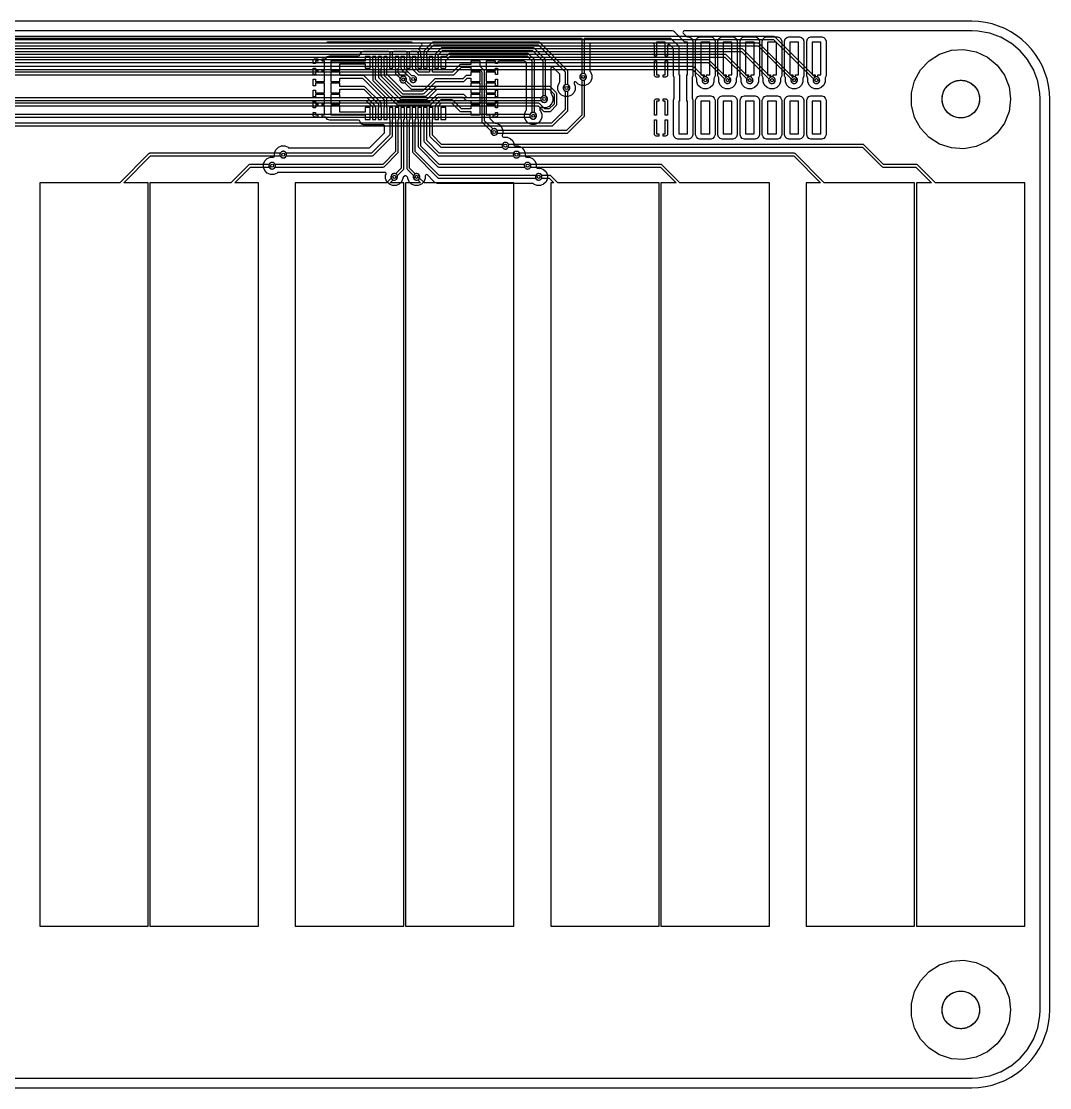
# Model space of a CAD drawing. Header units: millimetres. Extents: x -3 to 466, y -18 to 104.
# Drawn here: x 348.5 to 466.1, y -17.8 to 104.1 of the extents above; entities that cross this region are included whole.
import ezdxf

# ---------------------------------------------------------------- set-up
doc = ezdxf.new("R2010")
doc.units = ezdxf.units.MM

msp = doc.modelspace()

# ---------------------------------------------------------------- linework, layer by layer
at = {"layer": '16_copper'}
for points in [[(6.35, -16.69), (457.2, -16.69, 0.010907), (457.21, -16.69), (457.87, -16.66, 0.032736), (457.89, -16.66), (459.21, -16.42, 0.043665), (459.23, -16.42), (460.48, -15.96, 0.04366), (460.51, -15.95), (461.66, -15.28, 0.04366), (461.68, -15.27), (462.7, -14.41, 0.043662), (462.72, -14.39), (463.58, -13.37, 0.04366), (463.59, -13.35), (464.26, -12.2, 0.04366), (464.27, -12.17), (464.73, -10.92, 0.043665), (464.73, -10.9), (464.97, -9.58, 0.032736), (464.97, -9.56), (465, -8.9, 0.010907), (465, -8.89), (465, 95.25, 0.010907), (465, 95.26), (464.97, 95.92, 0.032736), (464.97, 95.94), (464.73, 97.26, 0.043665), (464.73, 97.28), (464.27, 98.53, 0.04366), (464.26, 98.56), (463.59, 99.71, 0.04366), (463.58, 99.73), (462.72, 100.75, 0.043662), (462.7, 100.77), (461.68, 101.63, 0.04366), (461.66, 101.64), (460.51, 102.31, 0.04366), (460.48, 102.32), (459.23, 102.78, 0.045214), (459.21, 102.78), (457.89, 103.02, 0.032736), (457.87, 103.02), (457.21, 103.05, 0.010907), (457.2, 103.05), (424.31, 103.05, 0.668179), (424.2, 102.79), (424.56, 102.42, 0.198912), (424.67, 102.38), (424.8, 102.38), (425.03, 102.29), (425.2, 102.12), (425.29, 101.89), (425.29, 97.9), (425.21, 97.7, 0.098492), (425.2, 97.64), (425.2, 95.4, 0.098492), (425.21, 95.34), (425.29, 95.14), (425.29, 91.15), (425.2, 90.92), (425.03, 90.75), (424.8, 90.66), (423.56, 90.66), (423.33, 90.75), (423.16, 90.92), (423.07, 91.15), (423.07, 95.14), (423.15, 95.34, 0.098492), (423.16, 95.4), (423.16, 97.64, 0.098492), (423.15, 97.7), (423.07, 97.9), (423.07, 100.98, 0.198912), (423.03, 101.09), (422.65, 101.46, 0.668179), (422.39, 101.35), (422.39, 100.15), (422.14, 100.15), (422.14, 101.77), (421.14, 101.77), (421.14, 100.15), (420.89, 100.15), (420.89, 101.47, 0.414214), (420.73, 101.63), (413.66, 101.63, 0.414214), (413.51, 101.47), (413.51, 98.49, 0.162713), (413.54, 98.4), (413.55, 98.39, 0.084383), (413.59, 98.35), (413.74, 97.99), (413.74, 97.59), (413.59, 97.23), (413.31, 96.95), (412.95, 96.8), (412.55, 96.8), (412.19, 96.95), (411.95, 97.19, 0.82068), (411.71, 97.02), (411.83, 96.72), (411.83, 96.32), (411.68, 95.96), (411.4, 95.68), (411.04, 95.53), (410.65, 95.53), (410.29, 95.68), (410.01, 95.96), (409.86, 96.32), (409.86, 96.72), (410.01, 97.08, 0.27235), (410.08, 97.22), (410.08, 98.05, 0.198912), (410.04, 98.15), (409.33, 98.87, 0.668179), (409.07, 98.76), (409.07, 95.95, 0.162713), (409.1, 95.86), (409.1, 95.85, 0.084383), (409.14, 95.81), (409.29, 95.45), (409.29, 95.05), (409.14, 94.69), (408.86, 94.41), (408.5, 94.26), (408.11, 94.26), (408.01, 94.3, 0.534515), (407.8, 94.16), (407.8, 94.04, 0.162713), (407.83, 93.95), (407.83, 93.95, 0.084383), (407.87, 93.9), (408.02, 93.54), (408.02, 93.15), (407.87, 92.79), (407.59, 92.51), (407.23, 92.36), (406.84, 92.36), (406.48, 92.51), (406.2, 92.79), (406.05, 93.15), (406.05, 93.54), (406.2, 93.9, 0.27235), (406.27, 94.04), (406.27, 99.32, 0.198912), (406.23, 99.42), (406.13, 99.52, 0.198912), (406.02, 99.57), (403.13, 99.57, 0.414214), (402.97, 99.42), (402.97, 99.32), (402.72, 99.32), (402.72, 99.6), (401.67, 99.6), (401.67, 98.52), (402.72, 98.52), (402.72, 98.8), (402.97, 98.8), (402.97, 98.49, 0.039275), (402.97, 98.46), (402.97, 98.46, 0.14864), (402.97, 98.36), (402.97, 98.05), (402.72, 98.05), (402.72, 98.33), (401.67, 98.33), (401.67, 97.25), (402.72, 97.25), (402.72, 97.53), (402.97, 97.53), (402.97, 97.22, 0.039275), (402.97, 97.19), (402.97, 97.19, 0.14864), (402.97, 97.09), (402.97, 96.78), (402.72, 96.78), (402.72, 97.06), (401.67, 97.06), (401.67, 95.98), (402.72, 95.98), (402.72, 96.26), (402.97, 96.26), (402.97, 95.95, 0.039275), (402.97, 95.92), (402.97, 95.92, 0.14864), (402.97, 95.82), (402.97, 95.51), (402.72, 95.51), (402.72, 95.79), (401.67, 95.79), (401.67, 94.71), (402.72, 94.71), (402.72, 94.99), (402.97, 94.99), (402.97, 94.68, 0.039275), (402.97, 94.65), (402.97, 94.65, 0.14864), (402.97, 94.55), (402.97, 94.24), (402.72, 94.24), (402.72, 94.52), (401.67, 94.52), (401.67, 93.44), (402.08, 93.44), (402.08, 93.09, 0.198912), (402.13, 92.98), (402.59, 92.52, 0.198912), (402.69, 92.48), (402.79, 92.48), (403.15, 92.33), (403.43, 92.05), (403.58, 91.68), (403.58, 91.29), (403.5, 91.11, 0.534512), (403.65, 90.9), (404.06, 90.9), (404.42, 90.75), (404.7, 90.48), (404.85, 90.11, 0.550757), (405, 89.89), (405.33, 89.89), (405.69, 89.74), (405.97, 89.46), (406.12, 89.1), (406.12, 88.77, 0.414214), (406.27, 88.62), (406.6, 88.62), (406.96, 88.47), (407.24, 88.19), (407.39, 87.83), (407.39, 87.5, 0.414214), (407.54, 87.35), (407.87, 87.35), (408.23, 87.2), (408.51, 86.92), (408.66, 86.56), (408.66, 86.16), (408.51, 85.8), (408.23, 85.52), (407.87, 85.37), (407.47, 85.37), (407.11, 85.52, 0.27235), (406.97, 85.6), (396.09, 85.6), (395.81, 85.71), (395.57, 85.95), (394.95, 86.57, 0.668179), (394.69, 86.47), (394.69, 86.16), (394.54, 85.8), (394.26, 85.52), (393.9, 85.37), (393.5, 85.37), (393.14, 85.52), (392.86, 85.8), (392.71, 86.16, 0.272351), (392.67, 86.31), (392.54, 86.44, 0.414218), (392.32, 86.44), (392.19, 86.31, 0.16274), (392.15, 86.23), (392.15, 86.22, 0.08439), (392.15, 86.16), (392, 85.8), (391.72, 85.52), (391.36, 85.37), (390.96, 85.37), (390.6, 85.52), (390.32, 85.8), (390.17, 86.16), (390.17, 86.56), (390.21, 86.66, 0.557998), (390.06, 86.87), (377.89, 86.87, 0.16272), (377.8, 86.84), (377.79, 86.83, 0.084373), (377.75, 86.79), (377.39, 86.64), (376.99, 86.64), (376.63, 86.79), (376.35, 87.07), (376.2, 87.43), (376.2, 87.83), (376.35, 88.19), (376.63, 88.47), (376.99, 88.62), (377.32, 88.62, 0.414214), (377.47, 88.77), (377.47, 89.1), (377.62, 89.46), (377.9, 89.74), (378.26, 89.89), (378.66, 89.89), (379.02, 89.74, 0.27235), (379.16, 89.66), (388.24, 89.66, 0.198912), (388.35, 89.71), (390, 91.36, 0.198912), (390.04, 91.46), (390.04, 92.16, 0.414214), (389.89, 92.31), (387.68, 92.31), (387.46, 92.4), (387.29, 92.57), (387.22, 92.74, 0.303346), (387.08, 92.83), (385.1, 92.83, 0.041657), (385.07, 92.83), (383.77, 92.83), (383.54, 92.92), (383.37, 93.1, 0.296243), (383.23, 93.19), (382.93, 93.19), (382.93, 93.44), (383.19, 93.44), (383.19, 94.52), (382.93, 94.52), (382.93, 94.71), (383.19, 94.71), (383.19, 95.79), (382.14, 95.79), (382.14, 95.51), (381.89, 95.51), (381.89, 95.82, 0.039275), (381.89, 95.85), (381.89, 95.85, 0.14864), (381.89, 95.95), (381.89, 96.26), (382.14, 96.26), (382.14, 95.98), (383.19, 95.98), (383.19, 97.06), (382.14, 97.06), (382.14, 96.78), (381.89, 96.78), (381.89, 97.09, 0.039275), (381.89, 97.12), (381.89, 97.12, 0.14864), (381.89, 97.22), (381.89, 97.53), (382.14, 97.53), (382.14, 97.25), (383.19, 97.25), (383.19, 98.33), (382.93, 98.33), (382.93, 98.52), (383.19, 98.52), (383.19, 99.6), (382.93, 99.6), (382.93, 99.85), (383.23, 99.85), (383.24, 99.85, 0.258293), (383.37, 99.94), (383.54, 100.12), (383.77, 100.21), (385.07, 100.21, 0.044824), (385.1, 100.21), (387.08, 100.21, 0.303346), (387.22, 100.3), (387.29, 100.47), (387.46, 100.64), (387.68, 100.73), (390.48, 100.73), (390.65, 100.66), (390.65, 100.12), (390.61, 100.12), (390.61, 98.77), (391, 98.77), (391, 100.12), (390.96, 100.12), (390.96, 100.66), (391.13, 100.73), (392.43, 100.73), (392.6, 100.66), (392.6, 100.12), (392.56, 100.12), (392.56, 98.77), (392.96, 98.77), (392.96, 100.12), (392.91, 100.12), (392.91, 100.66), (393.08, 100.73), (393.72, 100.73), (393.9, 100.55), (393.9, 100.12), (393.86, 100.12), (393.86, 98.77), (394.25, 98.77), (394.25, 100.12), (394.21, 100.12), (394.21, 100.61, 0.198912), (394.16, 100.72), (393.97, 100.91), (394.06, 101.13), (394.29, 101.37, 0.668179), (394.18, 101.63), (393.26, 101.63), (393.17, 101.71, 0.198912), (393.06, 101.75), (383.54, 101.75, 0.198912), (383.43, 101.71), (383.35, 101.63), (311.43, 101.63, 0.414214)], [(310.67, 102.23), (412.6, 102.23), (412.6, 98.14, 0.957229), (412.87, 97.43), (412.92, 97.45, 0.637026), (412.9, 98.14), (412.9, 102.23), (422.74, 102.23), (423.68, 101.3), (423.68, 98.02), (423.77, 98.02), (423.77, 95.02), (423.68, 95.02), (423.68, 91.27), (424.68, 91.27), (424.68, 95.02), (424.59, 95.02), (424.59, 98.02), (424.68, 98.02), (424.68, 101.77), (424.36, 101.77), (423.2, 102.93, 0.198912), (422.91, 103.05), (293.37, 103.05, 0.198912)]]:
    msp.add_lwpolyline(points, format="xyb", dxfattribs=at)
for points in [[(410.92, 96.15, 0.733182), (411, 96.87), (411, 98.43, 0.198912), (410.95, 98.53), (407.78, 101.71, 0.198912), (407.67, 101.75), (395.61, 101.75, 0.198912), (395.5, 101.71), (394.6, 100.81, 0.198912), (394.55, 100.7), (394.55, 100.12), (394.5, 100.12), (394.5, 98.77), (394.91, 98.77), (394.91, 100.12), (394.86, 100.12), (394.86, 100.64), (395.67, 101.45), (407.61, 101.45), (410.69, 98.36), (410.69, 96.87), (410.68, 96.86), (410.63, 96.84), (410.6, 96.8), (410.56, 96.77), (410.53, 96.73), (410.51, 96.69), (410.49, 96.64), (410.47, 96.59), (410.47, 96.54), (410.47, 96.5), (410.47, 96.45), (410.49, 96.4), (410.51, 96.35), (410.53, 96.31), (410.56, 96.27), (410.6, 96.24), (410.63, 96.2), (410.68, 96.18), (410.72, 96.16), (410.77, 96.15), (410.82, 96.14), (410.87, 96.14)], [(426.52, 96.42), (426.16, 96.57), (425.88, 96.85), (425.73, 97.21), (425.73, 97.58, 0.143596), (425.71, 97.67), (425.61, 97.9), (425.61, 101.89), (425.7, 102.12), (425.87, 102.29), (426.1, 102.38), (427.34, 102.38), (427.57, 102.29), (427.74, 102.12), (427.83, 101.89), (427.83, 97.9), (427.73, 97.67, 0.149023), (427.71, 97.58), (427.71, 97.21), (427.56, 96.85), (427.28, 96.57), (426.92, 96.42)], [(426.79, 97.04, 0.733182), (426.87, 97.76), (426.87, 98.02), (427.22, 98.02), (427.22, 101.77), (426.22, 101.77), (426.22, 98.02), (426.57, 98.02), (426.57, 97.76), (426.55, 97.75), (426.51, 97.72), (426.47, 97.69), (426.44, 97.66), (426.4, 97.62), (426.38, 97.58), (426.36, 97.53), (426.35, 97.48), (426.34, 97.43), (426.34, 97.38), (426.35, 97.34), (426.36, 97.29), (426.38, 97.24), (426.4, 97.2), (426.44, 97.16), (426.47, 97.12), (426.51, 97.09), (426.55, 97.07), (426.6, 97.05), (426.65, 97.04), (426.7, 97.03), (426.74, 97.03)], [(429.06, 96.42), (428.7, 96.57), (428.42, 96.85), (428.27, 97.21), (428.27, 97.58, 0.143596), (428.25, 97.67), (428.15, 97.9), (428.15, 101.89), (428.24, 102.12), (428.41, 102.29), (428.64, 102.38), (429.88, 102.38), (430.11, 102.29), (430.28, 102.12), (430.37, 101.89), (430.37, 97.9), (430.27, 97.67, 0.149023), (430.25, 97.58), (430.25, 97.21), (430.1, 96.85), (429.82, 96.57), (429.46, 96.42)], [(429.33, 97.04, 0.733182), (429.41, 97.76), (429.41, 98.02), (429.76, 98.02), (429.76, 101.77), (428.76, 101.77), (428.76, 98.02), (429.11, 98.02), (429.11, 97.76), (429.09, 97.75), (429.05, 97.72), (429.01, 97.69), (428.98, 97.66), (428.94, 97.62), (428.92, 97.58), (428.9, 97.53), (428.89, 97.48), (428.88, 97.43), (428.88, 97.38), (428.89, 97.34), (428.9, 97.29), (428.92, 97.24), (428.94, 97.2), (428.98, 97.16), (429.01, 97.12), (429.05, 97.09), (429.09, 97.07), (429.14, 97.05), (429.19, 97.04), (429.24, 97.03), (429.28, 97.03)], [(431.6, 96.42), (431.24, 96.57), (430.96, 96.85), (430.81, 97.21), (430.81, 97.58, 0.143578), (430.79, 97.67), (430.69, 97.9), (430.69, 101.89), (430.78, 102.12), (430.95, 102.29), (431.18, 102.38), (432.42, 102.38), (432.65, 102.29), (432.82, 102.12), (432.91, 101.89), (432.91, 97.9), (432.81, 97.67, 0.149004), (432.79, 97.58), (432.79, 97.21), (432.64, 96.85), (432.36, 96.57), (432, 96.42)], [(431.87, 97.04, 0.733182), (431.95, 97.76), (431.95, 98.02), (432.3, 98.02), (432.3, 101.77), (431.3, 101.77), (431.3, 98.02), (431.65, 98.02), (431.65, 97.76), (431.63, 97.75), (431.59, 97.72), (431.55, 97.69), (431.52, 97.66), (431.48, 97.62), (431.46, 97.58), (431.44, 97.53), (431.43, 97.48), (431.42, 97.43), (431.42, 97.38), (431.43, 97.34), (431.44, 97.29), (431.46, 97.24), (431.48, 97.2), (431.52, 97.16), (431.55, 97.12), (431.59, 97.09), (431.63, 97.07), (431.68, 97.05), (431.73, 97.04), (431.78, 97.03), (431.82, 97.03)], [(434.14, 96.42), (433.78, 96.57), (433.5, 96.85), (433.35, 97.21), (433.35, 97.58, 0.143578), (433.33, 97.67), (433.23, 97.9), (433.23, 101.89), (433.32, 102.12), (433.49, 102.29), (433.72, 102.38), (434.96, 102.38), (435.19, 102.29), (435.36, 102.12), (435.45, 101.89), (435.45, 97.9), (435.35, 97.67, 0.149004), (435.33, 97.58), (435.33, 97.21), (435.18, 96.85), (434.9, 96.57), (434.54, 96.42)], [(434.41, 97.04, 0.733182), (434.49, 97.76), (434.49, 98.02), (434.84, 98.02), (434.84, 101.77), (433.84, 101.77), (433.84, 98.02), (434.19, 98.02), (434.19, 97.76), (434.17, 97.75), (434.13, 97.72), (434.09, 97.69), (434.06, 97.66), (434.02, 97.62), (434, 97.58), (433.98, 97.53), (433.97, 97.48), (433.96, 97.43), (433.96, 97.38), (433.97, 97.34), (433.98, 97.29), (434, 97.24), (434.02, 97.2), (434.06, 97.16), (434.09, 97.12), (434.13, 97.09), (434.17, 97.07), (434.22, 97.05), (434.27, 97.04), (434.32, 97.03), (434.36, 97.03)], [(436.68, 96.42), (436.32, 96.57), (436.04, 96.85), (435.89, 97.21), (435.89, 97.58, 0.143578), (435.87, 97.67), (435.77, 97.9), (435.77, 101.89), (435.86, 102.12), (436.03, 102.29), (436.26, 102.38), (437.5, 102.38), (437.73, 102.29), (437.9, 102.12), (437.99, 101.89), (437.99, 97.9), (437.89, 97.67, 0.149004), (437.87, 97.58), (437.87, 97.21), (437.72, 96.85), (437.44, 96.57), (437.08, 96.42)], [(436.95, 97.04, 0.733182), (437.03, 97.76), (437.03, 98.02), (437.38, 98.02), (437.38, 101.77), (436.38, 101.77), (436.38, 98.02), (436.73, 98.02), (436.73, 97.76), (436.71, 97.75), (436.67, 97.72), (436.63, 97.69), (436.6, 97.66), (436.56, 97.62), (436.54, 97.58), (436.52, 97.53), (436.51, 97.48), (436.5, 97.43), (436.5, 97.38), (436.51, 97.34), (436.52, 97.29), (436.54, 97.24), (436.56, 97.2), (436.6, 97.16), (436.63, 97.12), (436.67, 97.09), (436.71, 97.07), (436.76, 97.05), (436.81, 97.04), (436.86, 97.03), (436.9, 97.03)], [(439.22, 96.42), (438.86, 96.57), (438.58, 96.85), (438.43, 97.21), (438.43, 97.58, 0.143578), (438.41, 97.67), (438.31, 97.9), (438.31, 101.89), (438.4, 102.12), (438.57, 102.29), (438.8, 102.38), (440.04, 102.38), (440.27, 102.29), (440.44, 102.12), (440.53, 101.89), (440.53, 97.9), (440.43, 97.67, 0.149004), (440.41, 97.58), (440.41, 97.21), (440.26, 96.85), (439.98, 96.57), (439.62, 96.42)], [(439.49, 97.04, 0.733182), (439.57, 97.76), (439.57, 98.02), (439.92, 98.02), (439.92, 101.77), (438.92, 101.77), (438.92, 98.02), (439.27, 98.02), (439.27, 97.76), (439.25, 97.75), (439.21, 97.72), (439.17, 97.69), (439.14, 97.66), (439.1, 97.62), (439.08, 97.58), (439.06, 97.53), (439.05, 97.48), (439.04, 97.43), (439.04, 97.38), (439.05, 97.34), (439.06, 97.29), (439.08, 97.24), (439.1, 97.2), (439.14, 97.16), (439.17, 97.12), (439.21, 97.09), (439.25, 97.07), (439.3, 97.05), (439.35, 97.04), (439.4, 97.03), (439.44, 97.03)], [(395.23, 94.59, 0.189183), (395.33, 94.63), (396.18, 95.48), (398.98, 95.48), (399.32, 95.14, 0.198912), (399.43, 95.1), (399.92, 95.1), (399.92, 94.71), (400.97, 94.71), (400.97, 95.79), (399.92, 95.79), (399.92, 95.4), (399.49, 95.4), (399.16, 95.74, 0.198912), (399.05, 95.78), (396.11, 95.78, 0.198912), (396.01, 95.74), (395.16, 94.89), (391.6, 94.89), (389.01, 97.49), (389.01, 98.77), (389.06, 98.77), (389.06, 100.12), (388.66, 100.12), (388.66, 98.77), (388.7, 98.77), (388.7, 97.43, 0.198912), (388.75, 97.32), (391.43, 94.63, 0.198912), (391.54, 94.59), (395.22, 94.59)], [(394.85, 95.23, 0.189183), (394.95, 95.27), (396.05, 96.37), (399.92, 96.37), (399.92, 95.98), (400.97, 95.98), (400.97, 97.06), (399.92, 97.06), (399.92, 96.67), (395.99, 96.67, 0.198912), (395.88, 96.63), (394.78, 95.53), (391.99, 95.53), (389.66, 97.86), (389.66, 98.77), (389.71, 98.77), (389.71, 100.12), (389.31, 100.12), (389.31, 98.77), (389.35, 98.77), (389.35, 97.79, 0.198912), (389.4, 97.69), (391.81, 95.27, 0.198912), (391.92, 95.22), (394.84, 95.22)], [(394.47, 95.86, 0.189183), (394.57, 95.9), (395.92, 97.26), (399.05, 97.26, 0.198912), (399.16, 97.3), (399.49, 97.64), (399.92, 97.64), (399.92, 97.25), (400.97, 97.25), (400.97, 98.33), (399.92, 98.33), (399.92, 97.94), (399.43, 97.94, 0.198912), (399.32, 97.9), (398.98, 97.56), (395.86, 97.56, 0.198912), (395.75, 97.52), (394.4, 96.16), (392.23, 96.16), (390.31, 98.09), (390.31, 98.77), (390.36, 98.77), (390.36, 100.12), (389.96, 100.12), (389.96, 98.77), (390, 98.77), (390, 98.03, 0.198912), (390.05, 97.92), (392.06, 95.9, 0.198912), (392.17, 95.86), (394.46, 95.86)], [(392.25, 97.12, 1), (392.1, 97.86), (392.05, 97.85), (392.04, 97.84), (391.61, 98.27), (391.61, 98.77), (391.66, 98.77), (391.66, 100.12), (391.25, 100.12), (391.25, 98.77), (391.3, 98.77), (391.3, 98.21, 0.198912), (391.35, 98.1), (391.82, 97.63), (391.82, 97.61), (391.8, 97.56), (391.8, 97.51), (391.8, 97.46), (391.8, 97.41), (391.82, 97.37), (391.84, 97.32), (391.86, 97.28), (391.89, 97.24), (391.93, 97.2), (391.97, 97.17), (392.01, 97.15), (392.05, 97.13), (392.1, 97.12), (392.15, 97.11), (392.2, 97.11)], [(393.39, 97.16, 1), (393.25, 97.91), (393.2, 97.89), (393.18, 97.89), (392.3, 98.77), (392.31, 98.77), (392.31, 100.12), (391.91, 100.12), (391.91, 98.77), (391.95, 98.77, 0.233059), (392, 98.64), (392.97, 97.67), (392.96, 97.66), (392.95, 97.61), (392.94, 97.56), (392.94, 97.51), (392.95, 97.46), (392.96, 97.41), (392.98, 97.37), (393, 97.33), (393.03, 97.29), (393.07, 97.25), (393.11, 97.22), (393.15, 97.2), (393.2, 97.18), (393.25, 97.16), (393.29, 97.16), (393.34, 97.16)], [(397.9, 98.02, 0.189183), (398, 98.06), (398.84, 98.91), (399.92, 98.91), (399.92, 98.52), (400.97, 98.52), (400.97, 98.56), (401.17, 98.36), (401.17, 92.71, 0.198912), (401.21, 92.6), (402.23, 91.59, 0.971887), (402.95, 91.37), (402.96, 91.41, 0.62503), (402.42, 91.83), (401.47, 92.77), (401.47, 98.43, 0.198912), (401.43, 98.53), (400.97, 98.99), (400.97, 99.6), (399.92, 99.6), (399.92, 99.21), (398.78, 99.21, 0.198912), (398.67, 99.17), (397.83, 98.32), (395.51, 98.32), (395.51, 98.77), (395.56, 98.77), (395.56, 100.12), (395.16, 100.12), (395.16, 98.77), (395.2, 98.77), (395.2, 98.32), (394.02, 98.32), (393.57, 98.77), (393.61, 98.77), (393.61, 100.12), (393.21, 100.12), (393.21, 98.77), (393.25, 98.77, 0.282801), (393.3, 98.61), (393.85, 98.06, 0.198912), (393.95, 98.02), (397.89, 98.02)], [(408.38, 94.88, 0.733182), (408.46, 95.6), (408.46, 99.7, 0.198912), (408.41, 99.8), (407.14, 101.07, 0.198912), (407.04, 101.12), (396.62, 101.12, 0.198912), (396.51, 101.07), (395.9, 100.46, 0.198912), (395.85, 100.35), (395.85, 100.12), (395.81, 100.12), (395.81, 98.77), (396.21, 98.77), (396.21, 100.12), (396.16, 100.12), (396.16, 100.29), (396.68, 100.81), (406.97, 100.81), (408.15, 99.63), (408.15, 95.6), (408.14, 95.59), (408.09, 95.57), (408.06, 95.53), (408.02, 95.5), (407.99, 95.46), (407.97, 95.42), (407.95, 95.37), (407.93, 95.32), (407.93, 95.27), (407.93, 95.23), (407.93, 95.18), (407.95, 95.13), (407.97, 95.08), (407.99, 95.04), (408.02, 95), (408.06, 94.97), (408.09, 94.93), (408.14, 94.91), (408.18, 94.89), (408.23, 94.88), (408.28, 94.87), (408.33, 94.87)], [(407.11, 92.97, 0.733182), (407.19, 93.69), (407.19, 99.7, 0.198912), (407.14, 99.8), (406.51, 100.44, 0.198912), (406.4, 100.48), (397.51, 100.48, 0.198912), (397.4, 100.44), (397.06, 100.09), (397.06, 100.12), (396.46, 100.12), (396.46, 98.77), (397.06, 98.77), (397.06, 99.66), (397.57, 100.18), (406.34, 100.18), (406.88, 99.63), (406.88, 93.69), (406.87, 93.68), (406.82, 93.66), (406.79, 93.63), (406.75, 93.59), (406.72, 93.56), (406.7, 93.51), (406.68, 93.47), (406.66, 93.42), (406.66, 93.37), (406.66, 93.32), (406.66, 93.27), (406.68, 93.22), (406.7, 93.18), (406.72, 93.13), (406.75, 93.1), (406.79, 93.06), (406.82, 93.03), (406.87, 93.01), (406.91, 92.99), (406.96, 92.97), (407.01, 92.97), (407.06, 92.97)], [(381.89, 98.05), (381.89, 98.36, 0.039249), (381.89, 98.39), (381.89, 98.39, 0.14864), (381.89, 98.49), (381.89, 98.8), (382.14, 98.8), (382.14, 98.52), (382.4, 98.52), (382.4, 98.33), (382.14, 98.33), (382.14, 98.05)], [(390.36, 94.27), (390.31, 94.27), (390.31, 95.24, 0.198912), (390.26, 95.35), (387.71, 97.9, 0.198912), (387.6, 97.94), (384.94, 97.94), (384.94, 98.33), (383.89, 98.33), (383.89, 97.25), (384.94, 97.25), (384.94, 97.64), (387.54, 97.64), (390, 95.18), (390, 94.27), (389.96, 94.27), (389.96, 92.92), (390.36, 92.92)], [(389.71, 94.27), (389.66, 94.27), (389.66, 94.75, 0.198912), (389.61, 94.85), (387.84, 96.63, 0.198912), (387.73, 96.67), (384.94, 96.67), (384.94, 97.06), (383.89, 97.06), (383.89, 95.98), (384.94, 95.98), (384.94, 96.37), (387.67, 96.37), (389.35, 94.68), (389.35, 94.27), (389.31, 94.27), (389.31, 92.92), (389.71, 92.92)], [(389.06, 94.27), (389.01, 94.27), (389.01, 94.38, 0.198912), (388.96, 94.49), (388.09, 95.36, 0.198912), (387.99, 95.4), (384.94, 95.4), (384.94, 95.79), (383.89, 95.79), (383.89, 94.71), (384.94, 94.71), (384.94, 95.1), (387.92, 95.1), (388.7, 94.32), (388.7, 94.27), (388.66, 94.27), (388.66, 92.92), (389.06, 92.92)], [(396.21, 94.27), (396.16, 94.27), (396.16, 94.44), (396.56, 94.84), (397.7, 94.84), (398.67, 93.87, 0.198912), (398.78, 93.83), (399.92, 93.83), (399.92, 93.44), (400.97, 93.44), (400.97, 94.52), (399.92, 94.52), (399.92, 94.13), (398.84, 94.13), (397.87, 95.1, 0.198912), (397.76, 95.15), (396.49, 95.15, 0.198912), (396.39, 95.1), (395.9, 94.61, 0.198912), (395.85, 94.51), (395.85, 94.27), (395.81, 94.27), (395.81, 92.92), (396.21, 92.92)], [(377.26, 87.26, 0.244665), (377.54, 87.48), (389.89, 87.48, 0.198912), (390, 87.52), (391.56, 89.09, 0.198912), (391.61, 89.2), (391.61, 92.92), (391.66, 92.92), (391.66, 94.27), (391.25, 94.27), (391.25, 92.92), (391.3, 92.92), (391.3, 89.26), (389.83, 87.78), (377.54, 87.78), (377.53, 87.8), (377.51, 87.84), (377.47, 87.88), (377.44, 87.91), (377.4, 87.95), (377.36, 87.97), (377.31, 87.99), (377.26, 88), (377.21, 88.01), (377.17, 88.01), (377.12, 88), (377.07, 87.99), (377.02, 87.97), (376.98, 87.95), (376.94, 87.91), (376.91, 87.88), (376.87, 87.84), (376.85, 87.8), (376.83, 87.75), (376.82, 87.7), (376.81, 87.65), (376.81, 87.61), (376.82, 87.56), (376.83, 87.51), (376.85, 87.46), (376.87, 87.42), (376.91, 87.38), (376.94, 87.35), (376.98, 87.31), (377.02, 87.29), (377.07, 87.27), (377.12, 87.26), (377.17, 87.25), (377.21, 87.25)], [(378.53, 88.53, 0.244665), (378.81, 88.75), (388.62, 88.75, 0.198912), (388.73, 88.79), (390.91, 90.98, 0.198912), (390.96, 91.09), (390.96, 92.92), (391, 92.92), (391, 94.27), (390.61, 94.27), (390.61, 92.92), (390.65, 92.92), (390.65, 91.15), (388.56, 89.05), (378.81, 89.05), (378.8, 89.07), (378.78, 89.11), (378.74, 89.15), (378.71, 89.18), (378.67, 89.22), (378.63, 89.24), (378.58, 89.26), (378.53, 89.27), (378.48, 89.28), (378.44, 89.28), (378.39, 89.27), (378.34, 89.26), (378.29, 89.24), (378.25, 89.22), (378.21, 89.18), (378.18, 89.15), (378.14, 89.11), (378.12, 89.07), (378.1, 89.02), (378.09, 88.97), (378.08, 88.92), (378.08, 88.88), (378.09, 88.83), (378.1, 88.78), (378.12, 88.73), (378.14, 88.69), (378.18, 88.65), (378.21, 88.62), (378.25, 88.58), (378.29, 88.56), (378.34, 88.54), (378.39, 88.53), (378.44, 88.52), (378.48, 88.52)], [(381.89, 94.24), (381.89, 94.55, 0.039275), (381.89, 94.58), (381.89, 94.58, 0.14864), (381.89, 94.68), (381.89, 94.99), (382.14, 94.99), (382.14, 94.71), (382.4, 94.71), (382.4, 94.52), (382.14, 94.52), (382.14, 94.24)], [(391.23, 85.99, 0.46627), (391.51, 86.5), (392.21, 87.2, 0.198912), (392.26, 87.31), (392.26, 92.92), (392.31, 92.92), (392.31, 94.27), (391.91, 94.27), (391.91, 92.92), (391.95, 92.92), (391.95, 87.37), (391.3, 86.71), (391.28, 86.72), (391.23, 86.73), (391.18, 86.74), (391.14, 86.74), (391.09, 86.73), (391.04, 86.72), (390.99, 86.7), (390.95, 86.68), (390.91, 86.64), (390.88, 86.61), (390.84, 86.57), (390.82, 86.53), (390.8, 86.48), (390.79, 86.43), (390.78, 86.38), (390.78, 86.34), (390.79, 86.29), (390.8, 86.24), (390.82, 86.19), (390.84, 86.15), (390.88, 86.11), (390.91, 86.08), (390.95, 86.04), (390.99, 86.02), (391.04, 86), (391.09, 85.99), (391.14, 85.98), (391.18, 85.98)], [(393.77, 85.99, 1), (393.63, 86.73), (393.58, 86.72), (393.56, 86.71), (392.91, 87.37), (392.91, 92.92), (392.96, 92.92), (392.96, 94.27), (392.56, 94.27), (392.56, 92.92), (392.6, 92.92), (392.6, 87.31, 0.198912), (392.65, 87.2), (393.35, 86.5), (393.34, 86.48), (393.33, 86.43), (393.32, 86.38), (393.32, 86.34), (393.33, 86.29), (393.34, 86.24), (393.36, 86.19), (393.38, 86.15), (393.42, 86.11), (393.45, 86.08), (393.49, 86.04), (393.53, 86.02), (393.58, 86), (393.63, 85.99), (393.68, 85.98), (393.72, 85.98)], [(407.74, 85.99, 1), (407.6, 86.73), (407.55, 86.72, 0.210244), (407.32, 86.51), (396.3, 86.51), (393.56, 89.26), (393.56, 92.92), (393.61, 92.92), (393.61, 94.27), (393.21, 94.27), (393.21, 92.92), (393.25, 92.92), (393.25, 89.2, 0.198912), (393.3, 89.09), (396.13, 86.25, 0.198912), (396.24, 86.21), (407.32, 86.21), (407.33, 86.19), (407.35, 86.15), (407.39, 86.11), (407.42, 86.08), (407.46, 86.04), (407.5, 86.02), (407.55, 86), (407.6, 85.99), (407.65, 85.98), (407.69, 85.98)], [(406.47, 87.26, 1), (406.33, 88), (406.28, 87.99, 0.210244), (406.05, 87.78), (396.3, 87.78), (394.21, 89.88), (394.21, 92.92), (394.25, 92.92), (394.25, 94.27), (393.86, 94.27), (393.86, 92.92), (393.9, 92.92), (393.9, 89.81, 0.198912), (393.95, 89.71), (396.13, 87.52, 0.198912), (396.24, 87.48), (406.05, 87.48), (406.06, 87.46), (406.08, 87.42), (406.12, 87.38), (406.15, 87.35), (406.19, 87.31), (406.23, 87.29), (406.28, 87.27), (406.33, 87.26), (406.38, 87.25), (406.42, 87.25)], [(405.2, 88.53, 1), (405.06, 89.27), (405.01, 89.26, 0.210244), (404.78, 89.05), (396.3, 89.05), (394.86, 90.5), (394.86, 92.92), (394.91, 92.92), (394.91, 94.27), (394.5, 94.27), (394.5, 92.92), (394.55, 92.92), (394.55, 90.44, 0.198912), (394.6, 90.33), (396.13, 88.79, 0.198912), (396.24, 88.75), (404.78, 88.75), (404.79, 88.73), (404.81, 88.69), (404.85, 88.65), (404.88, 88.62), (404.92, 88.58), (404.96, 88.56), (405.01, 88.54), (405.06, 88.53), (405.11, 88.52), (405.15, 88.52)], [(403.93, 89.54, 1), (403.79, 90.29), (403.74, 90.27, 0.210244), (403.51, 90.07), (396.56, 90.07), (395.51, 91.12), (395.51, 92.92), (395.56, 92.92), (395.56, 94.27), (395.16, 94.27), (395.16, 92.92), (395.2, 92.92), (395.2, 91.06, 0.198912), (395.25, 90.95), (396.39, 89.81, 0.198912), (396.49, 89.76), (403.51, 89.76), (403.52, 89.75), (403.54, 89.71), (403.58, 89.67), (403.61, 89.63), (403.65, 89.6), (403.69, 89.58), (403.74, 89.56), (403.79, 89.54), (403.84, 89.54), (403.88, 89.54)]]:
    msp.add_lwpolyline(points, format="xyb", close=True, dxfattribs=at)
for points in [[(384.94, 99.29), (387.81, 99.29), (387.81, 98.77), (388.41, 98.77), (388.41, 100.12), (387.81, 100.12), (387.81, 99.6), (384.94, 99.6), (384.94, 99.6), (383.89, 99.6), (383.89, 98.52), (384.94, 98.52)], [(454.86, 89.66), (453.51, 90.1), (452.3, 90.87), (451.33, 91.91), (450.64, 93.16), (450.29, 94.54), (450.29, 95.96), (450.64, 97.34), (451.33, 98.59), (452.3, 99.63), (453.51, 100.4), (454.86, 100.84), (456.29, 100.93), (457.69, 100.66), (458.98, 100.05), (460.08, 99.14), (460.91, 97.99), (461.44, 96.66), (461.62, 95.25), (461.44, 93.84), (460.91, 92.51), (460.08, 91.36), (458.98, 90.45), (457.69, 89.84), (456.29, 89.57)], [(381.89, 99.32), (381.89, 99.63), (381.9, 99.7), (381.94, 99.76), (381.98, 99.8), (382.04, 99.84), (382.11, 99.85), (382.4, 99.85), (382.4, 99.6), (382.14, 99.6), (382.14, 99.32)], [(421.11, 97.77), (421.04, 97.78), (420.98, 97.82), (420.94, 97.86), (420.9, 97.92), (420.89, 97.99), (420.89, 99.64), (421.14, 99.64), (421.14, 98.02), (421.39, 98.02), (421.39, 97.77)], [(421.89, 97.77), (421.89, 98.02), (422.14, 98.02), (422.14, 99.64), (422.39, 99.64), (422.39, 97.99), (422.38, 97.92), (422.34, 97.86), (422.3, 97.82), (422.24, 97.78), (422.17, 97.77)], [(420.89, 93.4), (420.89, 95.05), (420.9, 95.12), (420.94, 95.18), (420.98, 95.22), (421.04, 95.26), (421.11, 95.27), (421.39, 95.27), (421.39, 95.02), (421.14, 95.02), (421.14, 93.4)], [(422.14, 93.4), (422.14, 95.02), (421.89, 95.02), (421.89, 95.27), (422.17, 95.27), (422.24, 95.26), (422.3, 95.22), (422.34, 95.18), (422.38, 95.12), (422.39, 95.05), (422.39, 93.4)], [(426.1, 90.66), (425.87, 90.75), (425.7, 90.92), (425.61, 91.15), (425.61, 95.14), (425.7, 95.37), (425.87, 95.54), (426.1, 95.63), (427.34, 95.63), (427.57, 95.54), (427.74, 95.37), (427.83, 95.14), (427.83, 91.15), (427.74, 90.92), (427.57, 90.75), (427.34, 90.66)], [(428.64, 90.66), (428.41, 90.75), (428.24, 90.92), (428.15, 91.15), (428.15, 95.14), (428.24, 95.37), (428.41, 95.54), (428.64, 95.63), (429.88, 95.63), (430.11, 95.54), (430.28, 95.37), (430.37, 95.14), (430.37, 91.15), (430.28, 90.92), (430.11, 90.75), (429.88, 90.66)], [(431.18, 90.66), (430.95, 90.75), (430.78, 90.92), (430.69, 91.15), (430.69, 95.14), (430.78, 95.37), (430.95, 95.54), (431.18, 95.63), (432.42, 95.63), (432.65, 95.54), (432.82, 95.37), (432.91, 95.14), (432.91, 91.15), (432.82, 90.92), (432.65, 90.75), (432.42, 90.66)], [(433.72, 90.66), (433.49, 90.75), (433.32, 90.92), (433.23, 91.15), (433.23, 95.14), (433.32, 95.37), (433.49, 95.54), (433.72, 95.63), (434.96, 95.63), (435.19, 95.54), (435.36, 95.37), (435.45, 95.14), (435.45, 91.15), (435.36, 90.92), (435.19, 90.75), (434.96, 90.66)], [(436.26, 90.66), (436.03, 90.75), (435.86, 90.92), (435.77, 91.15), (435.77, 95.14), (435.86, 95.37), (436.03, 95.54), (436.26, 95.63), (437.5, 95.63), (437.73, 95.54), (437.9, 95.37), (437.99, 95.14), (437.99, 91.15), (437.9, 90.92), (437.73, 90.75), (437.5, 90.66)], [(438.8, 90.66), (438.57, 90.75), (438.4, 90.92), (438.31, 91.15), (438.31, 95.14), (438.4, 95.37), (438.57, 95.54), (438.8, 95.63), (440.04, 95.63), (440.27, 95.54), (440.44, 95.37), (440.53, 95.14), (440.53, 91.15), (440.44, 90.92), (440.27, 90.75), (440.04, 90.66)], [(388.41, 94.27), (387.81, 94.27), (387.81, 93.75), (384.94, 93.75), (384.94, 94.52), (383.89, 94.52), (383.89, 93.44), (384.94, 93.44), (384.94, 93.44), (387.81, 93.44), (387.81, 92.92), (388.41, 92.92)], [(397.06, 94.27), (396.46, 94.27), (396.46, 92.92), (397.06, 92.92)], [(427.22, 95.02), (426.22, 95.02), (426.22, 91.27), (427.22, 91.27)], [(429.76, 95.02), (428.76, 95.02), (428.76, 91.27), (429.76, 91.27)], [(432.3, 95.02), (431.3, 95.02), (431.3, 91.27), (432.3, 91.27)], [(434.84, 95.02), (433.84, 95.02), (433.84, 91.27), (434.84, 91.27)], [(437.38, 95.02), (436.38, 95.02), (436.38, 91.27), (437.38, 91.27)], [(439.92, 95.02), (438.92, 95.02), (438.92, 91.27), (439.92, 91.27)], [(382.11, 93.19), (382.04, 93.2), (381.98, 93.24), (381.94, 93.28), (381.9, 93.34), (381.89, 93.41), (381.89, 93.72), (382.14, 93.72), (382.14, 93.44), (382.4, 93.44), (382.4, 93.19)], [(402.46, 93.19), (402.46, 93.44), (402.72, 93.44), (402.72, 93.72), (402.97, 93.72), (402.97, 93.41), (402.96, 93.34), (402.92, 93.28), (402.88, 93.24), (402.82, 93.2), (402.75, 93.19)], [(421.11, 91.02), (421.04, 91.03), (420.98, 91.07), (420.94, 91.11), (420.9, 91.17), (420.89, 91.24), (420.89, 92.89), (421.14, 92.89), (421.14, 91.27), (421.39, 91.27), (421.39, 91.02)], [(421.89, 91.02), (421.89, 91.27), (422.14, 91.27), (422.14, 92.89), (422.39, 92.89), (422.39, 91.24), (422.38, 91.17), (422.34, 91.11), (422.3, 91.07), (422.24, 91.03), (422.17, 91.02)], [(454.86, -14.48), (453.51, -14.04), (452.3, -13.27), (451.33, -12.23), (450.64, -10.98), (450.29, -9.6), (450.29, -8.18), (450.64, -6.8), (451.33, -5.55), (452.3, -4.51), (453.51, -3.74), (454.86, -3.3), (456.29, -3.21), (457.69, -3.48), (458.98, -4.09), (460.08, -5), (460.91, -6.15), (461.44, -7.48), (461.62, -8.89), (461.44, -10.3), (460.91, -11.63), (460.08, -12.78), (458.98, -13.69), (457.69, -14.3), (456.29, -14.57)]]:
    msp.add_lwpolyline(points, close=True, dxfattribs=at)
at = {"layer": '1_copper'}
for points in [[(126.67, 101.32), (432.75, 101.32), (436.53, 97.55), (436.52, 97.53), (436.51, 97.48), (436.5, 97.43), (436.5, 97.38), (436.51, 97.34), (436.52, 97.29), (436.54, 97.24), (436.56, 97.2), (436.6, 97.16), (436.63, 97.12), (436.67, 97.09), (436.71, 97.07), (436.76, 97.05), (436.81, 97.04), (436.86, 97.03), (436.9, 97.03), (436.95, 97.04, 1), (436.81, 97.78), (436.76, 97.77), (436.74, 97.76), (432.92, 101.58, 0.198912), (432.82, 101.63), (126.74, 101.63)], [(128.45, 102.08), (434.53, 102.08), (439.07, 97.55), (439.06, 97.53), (439.05, 97.48), (439.04, 97.43), (439.04, 97.38), (439.05, 97.34), (439.06, 97.29), (439.08, 97.24), (439.1, 97.2), (439.14, 97.16), (439.17, 97.12), (439.21, 97.09), (439.25, 97.07), (439.3, 97.05), (439.35, 97.04), (439.4, 97.03), (439.44, 97.03), (439.49, 97.04, 1), (439.35, 97.78), (439.3, 97.77), (439.28, 97.76), (434.7, 102.34, 0.198912), (434.59, 102.39), (128.65, 102.39, 0.940866)], [(122.86, 100.05), (428.94, 100.05), (431.45, 97.55), (431.44, 97.53), (431.43, 97.48), (431.42, 97.43), (431.42, 97.38), (431.43, 97.34), (431.44, 97.29), (431.46, 97.24), (431.48, 97.2), (431.52, 97.16), (431.55, 97.12), (431.59, 97.09), (431.63, 97.07), (431.68, 97.05), (431.73, 97.04), (431.78, 97.03), (431.82, 97.03), (431.87, 97.04, 1), (431.73, 97.78), (431.68, 97.77), (431.66, 97.76), (429.11, 100.31, 0.198912), (429.01, 100.36), (122.93, 100.36)], [(124.77, 100.69), (430.85, 100.69), (433.99, 97.55), (433.98, 97.53), (433.97, 97.48), (433.96, 97.43), (433.96, 97.38), (433.97, 97.34), (433.98, 97.29), (434, 97.24), (434.02, 97.2), (434.06, 97.16), (434.09, 97.12), (434.13, 97.09), (434.17, 97.07), (434.22, 97.05), (434.27, 97.04), (434.32, 97.03), (434.36, 97.03), (434.41, 97.04, 1), (434.27, 97.78), (434.22, 97.77), (434.2, 97.76), (431.02, 100.95, 0.198912), (430.91, 100.99), (124.83, 100.99)], [(118.36, 98.65), (425.26, 98.65), (426.37, 97.55), (426.36, 97.53), (426.35, 97.48), (426.34, 97.43), (426.34, 97.38), (426.35, 97.34), (426.36, 97.29), (426.38, 97.24), (426.4, 97.2), (426.44, 97.16), (426.47, 97.12), (426.51, 97.09), (426.55, 97.07), (426.6, 97.05), (426.65, 97.04), (426.7, 97.03), (426.74, 97.03), (426.79, 97.04, 1), (426.65, 97.78), (426.6, 97.77), (426.58, 97.76), (425.43, 98.91, 0.198912), (425.32, 98.96), (118.43, 98.96)], [(120.96, 99.42), (427.04, 99.42), (428.91, 97.55), (428.9, 97.53), (428.89, 97.48), (428.88, 97.43), (428.88, 97.38), (428.89, 97.34), (428.9, 97.29), (428.92, 97.24), (428.94, 97.2), (428.98, 97.16), (429.01, 97.12), (429.05, 97.09), (429.09, 97.07), (429.14, 97.05), (429.19, 97.04), (429.24, 97.03), (429.28, 97.03), (429.33, 97.04, 1), (429.19, 97.78), (429.14, 97.77), (429.12, 97.76), (427.21, 99.68, 0.198912), (427.1, 99.72), (121.02, 99.72)], [(291.85, 94.46), (407.61, 94.46), (408.2, 93.87, 0.198912), (408.31, 93.83), (408.94, 93.83, 0.198912), (409.05, 93.87), (409.68, 94.51, 0.198912), (409.73, 94.62), (409.73, 95.89, 0.198912), (409.68, 95.99), (409.05, 96.63, 0.198912), (408.94, 96.67), (393.21, 96.67), (392.53, 97.35, 0.957233), (391.84, 97.66), (391.82, 97.61, 0.637025), (392.31, 97.14), (393.04, 96.41, 0.198912), (393.14, 96.37), (408.88, 96.37), (409.42, 95.82), (409.42, 94.68), (408.88, 94.13), (408.37, 94.13), (407.78, 94.72, 0.198912), (407.67, 94.77), (291.91, 94.77)], [(272.14, 92.18), (409.19, 92.18, 0.198912), (409.3, 92.22), (410.95, 93.87, 0.198912), (411, 93.98), (411, 96.17, 0.957229), (410.72, 96.88), (410.68, 96.86, 0.637026), (410.69, 96.17), (410.69, 94.04), (409.13, 92.48), (272.03, 92.48, 0.228861)], [(174.34, 93.19), (305.09, 93.19, 0.652422), (305.78, 93.19), (406.69, 93.19, 0.957229), (407.39, 93.47), (407.37, 93.51, 0.637026), (406.69, 93.5), (305.78, 93.5, 0.652422), (305.09, 93.5), (174.34, 93.5, 0.652422)]]:
    msp.add_lwpolyline(points, format="xyb", dxfattribs=at)
for points in [[(132.46, 98.32, 0.189183), (132.35, 98.28), (132.22, 98.14, 0.957233), (131.91, 97.45), (131.96, 97.43, 0.637025), (132.43, 97.93), (132.52, 98.02), (290.04, 98.02), (290.04, 97.54, 0.94637), (290.57, 97), (290.61, 97.03, 0.621277), (290.35, 97.66), (290.35, 98.02), (392.62, 98.02), (392.97, 97.67, 0.957233), (393.66, 97.37), (393.68, 97.41, 0.637025), (393.18, 97.89), (392.79, 98.28, 0.198912), (392.68, 98.32), (132.46, 98.32)], [(291.65, 97.06, 0.950866), (291.05, 97.53), (291.02, 97.49, 0.630746), (291.37, 96.91), (293.14, 95.14, 0.198912), (293.24, 95.1), (407.96, 95.1, 0.957229), (408.66, 95.37), (408.64, 95.42, 0.637026), (407.96, 95.4), (293.31, 95.4)], [(402.66, 91.12, 0.244665), (402.94, 91.34), (410.89, 91.34, 0.198912), (411, 91.38), (412.86, 93.24, 0.198912), (412.9, 93.34), (412.9, 97.44, 0.957229), (412.63, 98.15), (412.58, 98.13, 0.637026), (412.6, 97.44), (412.6, 93.41), (410.83, 91.64), (402.94, 91.64), (402.93, 91.66), (402.91, 91.7), (402.87, 91.74), (402.84, 91.77), (402.8, 91.8), (402.76, 91.83), (402.71, 91.85), (402.66, 91.86), (402.61, 91.87), (402.57, 91.87), (402.52, 91.86), (402.47, 91.85), (402.42, 91.83), (402.38, 91.8), (402.34, 91.77), (402.31, 91.74), (402.27, 91.7), (402.25, 91.66), (402.23, 91.61), (402.22, 91.56), (402.21, 91.51), (402.21, 91.46), (402.22, 91.41), (402.23, 91.37), (402.25, 91.32), (402.27, 91.28), (402.31, 91.24), (402.34, 91.2), (402.38, 91.17), (402.42, 91.15), (402.47, 91.13), (402.52, 91.12), (402.57, 91.11), (402.61, 91.11)], [(463.25, 85.68), (453.02, 85.68), (450.96, 87.74, 0.198912), (450.85, 87.78), (447.1, 87.78), (444.86, 90.02, 0.198912), (444.75, 90.07), (404.21, 90.07, 0.957229), (403.5, 89.79), (403.52, 89.75, 0.637026), (404.21, 89.76), (444.69, 89.76), (446.93, 87.52, 0.198912), (447.04, 87.48), (450.79, 87.48), (452.58, 85.68), (450.85, 85.68), (450.85, 0.68), (463.25, 0.68)], [(363.02, 85.68), (360.22, 85.68), (363.28, 88.75), (378.11, 88.75, 0.957229), (378.82, 89.02), (378.8, 89.07, 0.637026), (378.11, 89.05), (363.22, 89.05, 0.198912), (363.11, 89.01), (359.78, 85.68), (350.62, 85.68), (350.62, 0.68), (363.02, 0.68)], [(450.65, 85.68), (440.32, 85.68), (436.99, 89.01, 0.198912), (436.88, 89.05), (405.48, 89.05, 0.957229), (404.77, 88.78), (404.79, 88.73, 0.637026), (405.48, 88.75), (436.82, 88.75), (439.88, 85.68), (438.25, 85.68), (438.25, 0.68), (450.65, 0.68)], [(375.62, 85.68), (372.92, 85.68), (374.71, 87.48), (376.84, 87.48, 0.957229), (377.55, 87.75), (377.53, 87.8, 0.637026), (376.84, 87.78), (374.65, 87.78, 0.198912), (374.54, 87.74), (372.48, 85.68), (363.22, 85.68), (363.22, 0.68), (375.62, 0.68)], [(434.04, 85.68), (423.81, 85.68), (421.75, 87.74, 0.198912), (421.64, 87.78), (406.75, 87.78, 0.957229), (406.04, 87.51), (406.06, 87.46, 0.637026), (406.75, 87.48), (421.58, 87.48), (423.37, 85.68), (421.64, 85.68), (421.64, 0.68), (434.04, 0.68)], [(392.23, 85.68), (390.7, 85.68), (391.02, 86.01, 0.957233), (391.33, 86.7), (391.28, 86.72, 0.637025), (390.81, 86.22), (390.26, 85.68), (379.83, 85.68), (379.83, 0.68), (392.23, 0.68)], [(404.83, 85.68), (394.6, 85.68), (394.05, 86.22, 0.957233), (393.36, 86.53), (393.34, 86.48, 0.637025), (393.84, 86.01), (394.16, 85.68), (392.43, 85.68), (392.43, 0.68), (404.83, 0.68)], [(421.44, 85.68), (409.84, 85.68), (409.05, 86.47, 0.198912), (408.94, 86.51), (408.02, 86.51, 0.957229), (407.31, 86.24), (407.33, 86.19, 0.637026), (408.02, 86.21), (408.88, 86.21), (409.4, 85.68), (409.04, 85.68), (409.04, 0.68), (421.44, 0.68)]]:
    msp.add_lwpolyline(points, format="xyb", close=True, dxfattribs=at)
at = {"layer": 'drills_NPTH'}
for centre in [(455.93, 95.25), (455.93, -8.89)]:
    msp.add_circle(centre, 2.15, dxfattribs=at)
at = {"layer": 'drills_via_1_16'}
for centre in [(392.18, 97.49), (393.32, 97.54), (412.75, 97.79), (426.72, 97.41), (429.26, 97.41), (431.8, 97.41), (434.34, 97.41), (436.88, 97.41), (439.42, 97.41), (410.85, 96.52), (408.31, 95.25), (407.04, 93.34), (402.59, 91.49), (378.46, 88.9), (403.86, 89.92), (405.13, 88.9), (377.19, 87.63), (406.4, 87.63), (391.16, 86.36), (393.7, 86.36), (407.67, 86.36)]:
    msp.add_circle(centre, 0.175, dxfattribs=at)
at = {"layer": 'holes'}
for points in [[(458.08, 95.19), (458.07, 95.06), (458.06, 94.93), (458.03, 94.8), (458, 94.67), (457.96, 94.55), (457.92, 94.43), (457.86, 94.31), (457.8, 94.19), (457.74, 94.08), (457.66, 93.98), (457.58, 93.87), (457.5, 93.78), (457.4, 93.68), (457.31, 93.6), (457.2, 93.52), (457.1, 93.44), (456.99, 93.38), (456.87, 93.32), (456.75, 93.26), (456.63, 93.22), (456.51, 93.18), (456.38, 93.15), (456.25, 93.12), (456.12, 93.11), (455.99, 93.1), (455.87, 93.1), (455.74, 93.11), (455.61, 93.12), (455.48, 93.15), (455.35, 93.18), (455.23, 93.22), (455.11, 93.26), (454.99, 93.32), (454.87, 93.38), (454.76, 93.44), (454.66, 93.52), (454.55, 93.6), (454.46, 93.68), (454.36, 93.78), (454.28, 93.87), (454.2, 93.98), (454.12, 94.08), (454.06, 94.19), (454, 94.31), (453.94, 94.43), (453.9, 94.55), (453.86, 94.67), (453.83, 94.8), (453.8, 94.93), (453.79, 95.06), (453.78, 95.19), (453.78, 95.31), (453.79, 95.44), (453.8, 95.57), (453.83, 95.7), (453.86, 95.83), (453.9, 95.95), (453.94, 96.07), (454, 96.19), (454.06, 96.31), (454.12, 96.42), (454.2, 96.52), (454.28, 96.63), (454.36, 96.72), (454.46, 96.82), (454.55, 96.9), (454.66, 96.98), (454.76, 97.06), (454.87, 97.12), (454.99, 97.18), (455.11, 97.24), (455.23, 97.28), (455.35, 97.32), (455.48, 97.35), (455.61, 97.38), (455.74, 97.39), (455.87, 97.4), (455.99, 97.4), (456.12, 97.39), (456.25, 97.38), (456.38, 97.35), (456.51, 97.32), (456.63, 97.28), (456.75, 97.24), (456.87, 97.18), (456.99, 97.12), (457.1, 97.06), (457.2, 96.98), (457.31, 96.9), (457.4, 96.82), (457.5, 96.72), (457.58, 96.63), (457.66, 96.52), (457.74, 96.42), (457.8, 96.31), (457.86, 96.19), (457.92, 96.07), (457.96, 95.95), (458, 95.83), (458.03, 95.7), (458.06, 95.57), (458.07, 95.44), (458.08, 95.31), (458.08, 95.19)], [(458.08, -8.95), (458.07, -9.08), (458.06, -9.21), (458.03, -9.34), (458, -9.47), (457.96, -9.59), (457.92, -9.71), (457.86, -9.83), (457.8, -9.95), (457.74, -10.06), (457.66, -10.16), (457.58, -10.27), (457.5, -10.36), (457.4, -10.46), (457.31, -10.54), (457.2, -10.62), (457.1, -10.7), (456.99, -10.76), (456.87, -10.82), (456.75, -10.88), (456.63, -10.92), (456.51, -10.96), (456.38, -10.99), (456.25, -11.02), (456.12, -11.03), (455.99, -11.04), (455.87, -11.04), (455.74, -11.03), (455.61, -11.02), (455.48, -10.99), (455.35, -10.96), (455.23, -10.92), (455.11, -10.88), (454.99, -10.82), (454.87, -10.76), (454.76, -10.7), (454.66, -10.62), (454.55, -10.54), (454.46, -10.46), (454.36, -10.36), (454.28, -10.27), (454.2, -10.16), (454.12, -10.06), (454.06, -9.95), (454, -9.83), (453.94, -9.71), (453.9, -9.59), (453.86, -9.47), (453.83, -9.34), (453.8, -9.21), (453.79, -9.08), (453.78, -8.95), (453.78, -8.83), (453.79, -8.7), (453.8, -8.57), (453.83, -8.44), (453.86, -8.31), (453.9, -8.19), (453.94, -8.07), (454, -7.95), (454.06, -7.83), (454.12, -7.72), (454.2, -7.62), (454.28, -7.51), (454.36, -7.42), (454.46, -7.32), (454.55, -7.24), (454.66, -7.16), (454.76, -7.08), (454.87, -7.02), (454.99, -6.96), (455.11, -6.9), (455.23, -6.86), (455.35, -6.82), (455.48, -6.79), (455.61, -6.76), (455.74, -6.75), (455.87, -6.74), (455.99, -6.74), (456.12, -6.75), (456.25, -6.76), (456.38, -6.79), (456.51, -6.82), (456.63, -6.86), (456.75, -6.9), (456.87, -6.96), (456.99, -7.02), (457.1, -7.08), (457.2, -7.16), (457.31, -7.24), (457.4, -7.32), (457.5, -7.42), (457.58, -7.51), (457.66, -7.62), (457.74, -7.72), (457.8, -7.83), (457.86, -7.95), (457.92, -8.07), (457.96, -8.19), (458, -8.31), (458.03, -8.44), (458.06, -8.57), (458.07, -8.7), (458.08, -8.83), (458.08, -8.95)]]:
    msp.add_lwpolyline(points, close=True, dxfattribs=at)
at = {"layer": 'outline'}
msp.add_lwpolyline([(6.35, -17.78), (457.2, -17.78), (457.97, -17.75), (458.74, -17.64), (459.5, -17.48), (460.24, -17.24), (460.96, -16.95), (461.65, -16.59), (462.3, -16.17), (462.91, -15.7), (463.49, -15.18), (464.01, -14.6), (464.48, -13.99), (464.9, -13.34), (465.26, -12.65), (465.55, -11.93), (465.79, -11.19), (465.95, -10.43), (466.06, -9.66), (466.09, -8.89), (466.09, 95.25), (466.06, 96.02), (465.95, 96.79), (465.79, 97.55), (465.55, 98.29), (465.26, 99.01), (464.9, 99.7), (464.48, 100.35), (464.01, 100.96), (463.49, 101.54), (462.91, 102.06), (462.3, 102.53), (461.65, 102.95), (460.96, 103.31), (460.24, 103.6), (459.5, 103.84), (458.74, 104), (457.97, 104.11), (457.2, 104.14), (6.35, 104.14)], dxfattribs=at)

doc.saveas('drawing.dxf')
